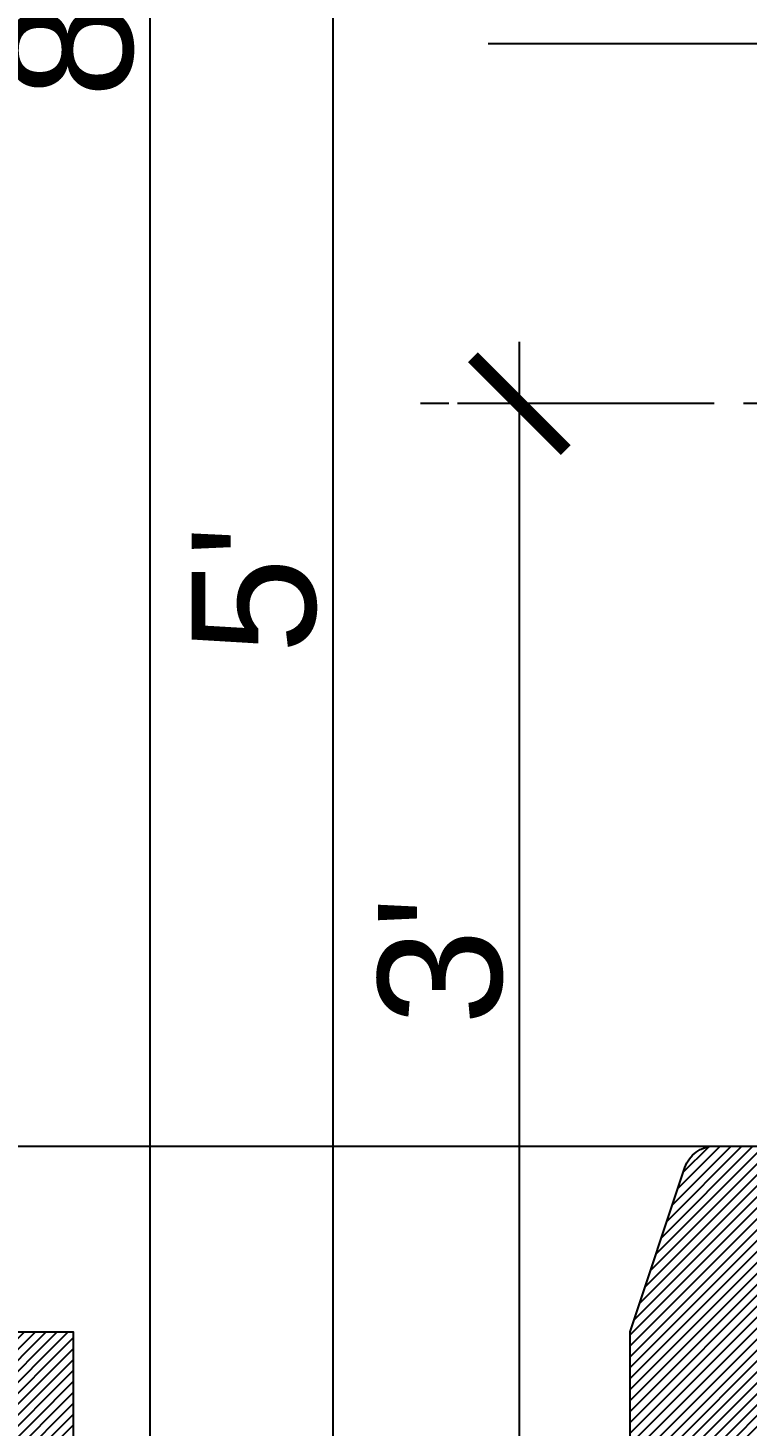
# Model space of a CAD drawing. Header units: inches. Extents: x 7915 to 10666, y -851 to 1175.
# Drawn here: x 10160.86 to 10184.11, y 679.65 to 724.83 of the extents above; entities that cross this region are included whole.
import ezdxf

# ---------------------------------------------------------------- set-up
doc = ezdxf.new("R2010")
doc.units = ezdxf.units.IN
doc.header["$LTSCALE"] = 10
doc.header["$MEASUREMENT"] = 0
doc.linetypes.add('CENTER2', pattern=[28.575000000000003, 19.05, -3.175, 3.175, -3.175])
doc.linetypes.add('HIDDEN', pattern=[9.524999999999995, 6.349999999999998, -3.174999999999998])
for name, color, linetype in [('DIM DET', 2, 'Continuous'), ('KERB STONE', 6, 'Continuous'), ('RCC', 6, 'Continuous'), ('TEXT DET', 2, 'Continuous'), ('WALL HATCH', 250, 'Continuous')]:
    doc.layers.add(name, color=color, linetype=linetype)
doc.styles.add('1-2 INCH', font='arial.ttf', dxfattribs={"height": 4})
doc.styles.add('1-5 INCH', font='GOTHIC.TTF', dxfattribs={"height": 1})
doc.dimstyles.new('1-2 INCH', dxfattribs={"dimtxt": 4, "dimasz": 3, "dimexe": 2, "dimexo": 0.5, "dimgap": 0.5, "dimtad": 1, "dimdec": 4, "dimzin": 0, "dimdsep": 46, "dimlunit": 4, "dimtxsty": '1-2 INCH', "dimblk": 'ARCHTICK', "dimcen": 2, "dimdle": 2, "dimclrd": 1, "dimclre": 8, "dimclrt": 3, "dimadec": 3, "dimazin": 0, "dimtfac": 1, "dimtdec": 4, "dimtofl": 0, "dimtmove": 2, "dimatfit": 3, "dimldrblk": 'AERO', "dimfxl": 0, "dimtolj": 1, "dimtzin": 0, "dimarcsym": 0})
doc.dimstyles.new('DET-DIM', dxfattribs={"dimtxt": 1, "dimasz": 0.75, "dimexe": 1, "dimexo": 1, "dimgap": 0.5, "dimtad": 1, "dimdec": 4, "dimzin": 0, "dimdsep": 46, "dimlunit": 4, "dimtxsty": '1-5 INCH', "dimblk": 'ARCHTICK', "dimcen": 2, "dimclrd": 1, "dimclre": 8, "dimclrt": 2, "dimadec": 3, "dimazin": 0, "dimtfac": 1, "dimtdec": 4, "dimtofl": 0, "dimtmove": 2, "dimatfit": 3, "dimldrblk": 'AERO', "dimfxl": 0, "dimtolj": 1, "dimtzin": 0, "dimarcsym": 0})

# ---------------------------------------------------------------- blocks, each defined once
blk = doc.blocks.new('A$C7ba4f792')
at = {"layer": 'KERB STONE', "ltscale": 15}
h = blk.add_hatch(dxfattribs=at)
h.set_pattern_fill('ANSI31', color=251, scale=2, angle=179.9999999999998)
h.set_pattern_definition([(224.9999999999998, (1641.411390043138, 8058.889348442253), (0.1767766952966363, -0.1767766952966375), [])])
edge = h.paths.add_edge_path()
edge.add_line((6.000000000032742, 0), (0, 5.820766091346741e-11))
edge.add_line((0, 5.820766091346741e-11), (0, 12))
edge.add_line((0, 12), (1.772075922038312, 17.31622776610402))
edge.add_arc((2.720759220088994, 17.00000000008714), 1.000000000000175, 90.00000000003178, 161.5650511770786, ccw=False)
edge.add_line((2.720759220088439, 18.00000000008731), (6.000000000032742, 18.00000000008731))
edge.add_line((6.000000000032742, 18.00000000008731), (6.000000000032742, 0))
blk.add_lwpolyline([(6.000000000032742, 0), (0, 5.820766091346741e-11), (0, 12), (1.772075922038312, 17.31622776610402, -0.32282280605496), (2.720759220088439, 18.00000000008731), (6.000000000032742, 18.00000000008731)], format="xyb", close=True, dxfattribs=at)
blk = doc.blocks.new('A$C6cef22dd')
at = {"layer": 'KERB STONE', "ltscale": 15}
h = blk.add_hatch(dxfattribs=at)
h.set_pattern_fill('ANSI31', color=251, scale=2, angle=179.9999999999998)
h.set_pattern_definition([(224.9999999999998, (-7160.314220573547, -665.8846808226066), (0.1767766952966363, -0.1767766952966375), [])])
h.paths.add_polyline_path([(11.99556345228939, 0.0004414672566781519), (11.99556345228939, 6.000441467256678), (3.000000000007276, 6.000000000002728), (3.637978807091713e-12, 4), (0, 9.094947017729282e-13)])
at = {"layer": 'KERB STONE'}
blk.add_lwpolyline([(4.547473508864641e-12, 0), (3.637978807091713e-12, 4), (3.000000000005457, 6.000000000000909), (11.99556345228939, 6.000441467256678), (11.99556345228939, 0.0004414672566781519), (4.547473508864641e-12, 0.0004414672539496678)], dxfattribs=at)
blk = doc.blocks.new('A$Cd8c21df0')
at = {"layer": 'KERB STONE', "ltscale": 15}
blk.add_blockref('A$C7ba4f792', (-23.00000000009368, 17.99999999991257), dxfattribs=at)
at = {"layer": 'KERB STONE'}
blk.add_blockref('A$C6cef22dd', (-53.00000000009823, 24), dxfattribs=at)
blk = doc.blocks.new('_ArchTick')
at = {"color": 0, "const_width": 0.15}
blk.add_lwpolyline([(-0.5, -0.5), (0.5, 0.5)], dxfattribs=at)
blk = doc.blocks.new('*D236')
at = {"layer": 'Defpoints', "color": 0}
for p in [(10164.81362950513, 782.6940446570196), (10177.69892745203, 782.6940446570196), (10177.3573246355, 676.6940446570196)]:
    blk.add_point(p, dxfattribs=at)
at = {"layer": 'DIM DET', "color": 1, "lineweight": -2}
blk.add_line((10164.81362950513, 674.6940446570196), (10164.81362950513, 784.6940446570196), dxfattribs=at)
at = {"layer": 'DIM DET', "color": 8, "linetype": 'HIDDEN', "lineweight": -2}
for p, q in [((10177.19892745203, 782.6940446570196), (10162.81362950513, 782.6940446570196)), ((10176.8573246355, 676.6940446570196), (10162.81362950513, 676.6940446570196))]:
    blk.add_line(p, q, dxfattribs=at)
at = {"layer": 'DIM DET', "color": 1, "lineweight": -2, "xscale": 3, "yscale": 3, "zscale": 3}
for p, rotation in [((10164.81362950513, 782.6940446570196), 90), ((10164.81362950513, 676.6940446570196), 270)]:
    blk.add_blockref('_ArchTick', p, dxfattribs=dict(at, rotation=rotation))
at = {"layer": 'DIM DET', "color": 3, "insert": (10162.27133755424, 729.6940446570167), "char_height": 4, "attachment_point": 5, "rotation": 90, "style": '1-2 INCH'}
blk.add_mtext('\\A1;8\'-10"', dxfattribs=at)
blk = doc.blocks.new('AERO')
blk.add_line((0, 0), (-1, 0))
blk.add_lwpolyline([(-0.7071067811866669, 0.7071067811866669), (0, 0), (-0.7071067811866669, -0.7071067811866669)])
blk = doc.blocks.new('*D237')
at = {"layer": 'Defpoints', "color": 0}
for p in [(10176.06534106147, 736.6940446570095), (10170.72063914857, 676.6940446570194), (10176.06534106147, 676.6940446570194)]:
    blk.add_point(p, dxfattribs=at)
at = {"layer": 'DIM DET', "color": 1, "lineweight": -2}
blk.add_line((10170.72063914857, 738.6940446570095), (10170.72063914857, 674.6940446570194), dxfattribs=at)
at = {"layer": 'DIM DET', "color": 8, "linetype": 'HIDDEN', "lineweight": -2}
for p, q in [((10175.56534106147, 736.6940446570095), (10168.72063914857, 736.6940446570095)), ((10175.56534106147, 676.6940446570194), (10168.72063914857, 676.6940446570194))]:
    blk.add_line(p, q, dxfattribs=at)
at = {"layer": 'DIM DET', "color": 1, "lineweight": -2, "xscale": 3, "yscale": 3, "zscale": 3}
for p, rotation in [((10170.72063914857, 736.6940446570095), 90), ((10170.72063914857, 676.6940446570194), 270)]:
    blk.add_blockref('_ArchTick', p, dxfattribs=dict(at, rotation=rotation))
at = {"layer": 'DIM DET', "color": 3, "insert": (10168.18653273656, 706.6940446570114), "char_height": 4, "attachment_point": 5, "rotation": 90, "style": '1-2 INCH'}
blk.add_mtext("\\A1;5'", dxfattribs=at)
blk = doc.blocks.new('*D238')
at = {"layer": 'Defpoints', "color": 0}
for p in [(10176.7501491439, 712.6940446570097), (10179.81972734134, 712.6940446570097), (10179.81972734134, 676.6940446570196)]:
    blk.add_point(p, dxfattribs=at)
at = {"layer": 'DIM DET', "color": 1, "lineweight": -2}
blk.add_line((10176.7501491439, 674.6940446570196), (10176.7501491439, 714.6940446570097), dxfattribs=at)
at = {"layer": 'DIM DET', "color": 8, "linetype": 'HIDDEN', "lineweight": -2}
for p, q in [((10179.31972734134, 712.6940446570097), (10174.7501491439, 712.6940446570097)), ((10179.31972734134, 676.6940446570196), (10174.7501491439, 676.6940446570196))]:
    blk.add_line(p, q, dxfattribs=at)
at = {"layer": 'DIM DET', "color": 1, "lineweight": -2, "xscale": 3, "yscale": 3, "zscale": 3}
for p, rotation in [((10176.7501491439, 712.6940446570097), 90), ((10176.7501491439, 676.6940446570196), 270)]:
    blk.add_blockref('_ArchTick', p, dxfattribs=dict(at, rotation=rotation))
at = {"layer": 'DIM DET', "color": 3, "insert": (10174.20649293653, 694.6940446570117), "char_height": 4, "attachment_point": 5, "rotation": 90, "style": '1-2 INCH'}
blk.add_mtext("\\A1;3'", dxfattribs=at)

msp = doc.modelspace()

# ---------------------------------------------------------------- linework, layer by layer
at = {"layer": 'DIM DET', "color": 250, "linetype": 'CENTER2', "ltscale": 0.03}
msp.add_line((10217.3345088483, 712.6940446570094), (10173.55077998576, 712.6940446570095), dxfattribs=at)
at = {"layer": 'WALL HATCH'}
msp.add_line((10156.85353956268, 688.6940446570192), (10183.04845411605, 688.6940446570192), dxfattribs=at)

# ---------------------------------------------------------------- block references
at = {"layer": 'RCC'}
msp.add_blockref('A$Cd8c21df0', (10203.32769489606, 652.6940446570192), dxfattribs=at)

# ---------------------------------------------------------------- dimensions: what is measured, and where the dimension line sits
at = {"layer": 'DIM DET'}
for base, p1, p2, picture, middle in [((10164.81362950513, 782.6940446570196), (10177.35732463549, 676.6940446570194), (10177.69892745203, 782.6940446570192), '*D236', (10162.27133755424, 729.6940446570167)), ((10170.72063914857, 676.6940446570194), (10176.06534106146, 736.6940446570093), (10176.06534106146, 676.6940446570192), '*D237', (10168.18653273656, 706.6940446570114)), ((10176.7501491439, 712.6940446570097), (10179.81972734134, 676.6940446570194), (10179.81972734134, 712.6940446570095), '*D238', (10174.20649293653, 694.6940446570117))]:
    dim = msp.add_linear_dim(base=base, p1=p1, p2=p2, angle=90, dimstyle='1-2 INCH', dxfattribs=at)
    dim.commit()
    dim.dimension.update_dxf_attribs({"geometry": picture, "text_midpoint": middle})

# ---------------------------------------------------------------- leaders
at = {"layer": 'TEXT DET'}
msp.add_leader([(10199.94940139201, 712.9931802130923), (10199.94940139201, 724.3258027826647), (10175.74176499176, 724.3258027826647)], dimstyle='DET-DIM', override={"dimasz": 5, "dimtad": 0}, dxfattribs=at)

doc.saveas('drawing.dxf')
